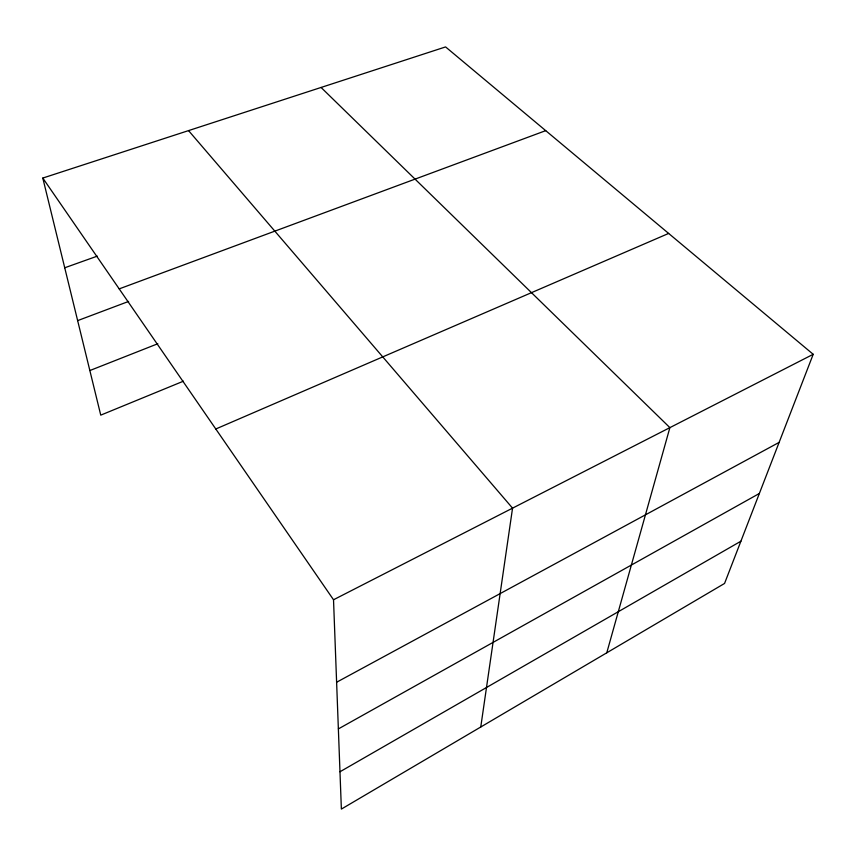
<?xml version="1.0" encoding="UTF-8"?>
<svg xmlns="http://www.w3.org/2000/svg" width="856" height="856" viewBox="0 0 856 856"><rect width="100%" height="100%" fill="white"/><g stroke="black" fill="none" stroke-linecap="round" stroke-linejoin="round"><path stroke-width="1.28" d="M480.762 727.001L512.551 508.143L188.555 130.604M606.776 652.807L669.884 427.636L321.075 87.462M813.2 354.298L724.561 583.45L341.373 809.081L333.519 599.767L42.8 178.059L445.58 46.92L813.2 354.298L333.519 599.767M339.971 771.77L740.889 541.217M338.366 728.916L759.368 493.473M336.611 682.243L779.131 442.381M215.787 428.995L668.643 233.431M183.441 381.177L100.751 415.139L42.8 178.059M89.859 370.541L157.814 343.738M77.65 320.615L128.625 301.43M119.198 288.879L545.721 130.647M64.735 267.778L97.317 256.126"/></g></svg>
